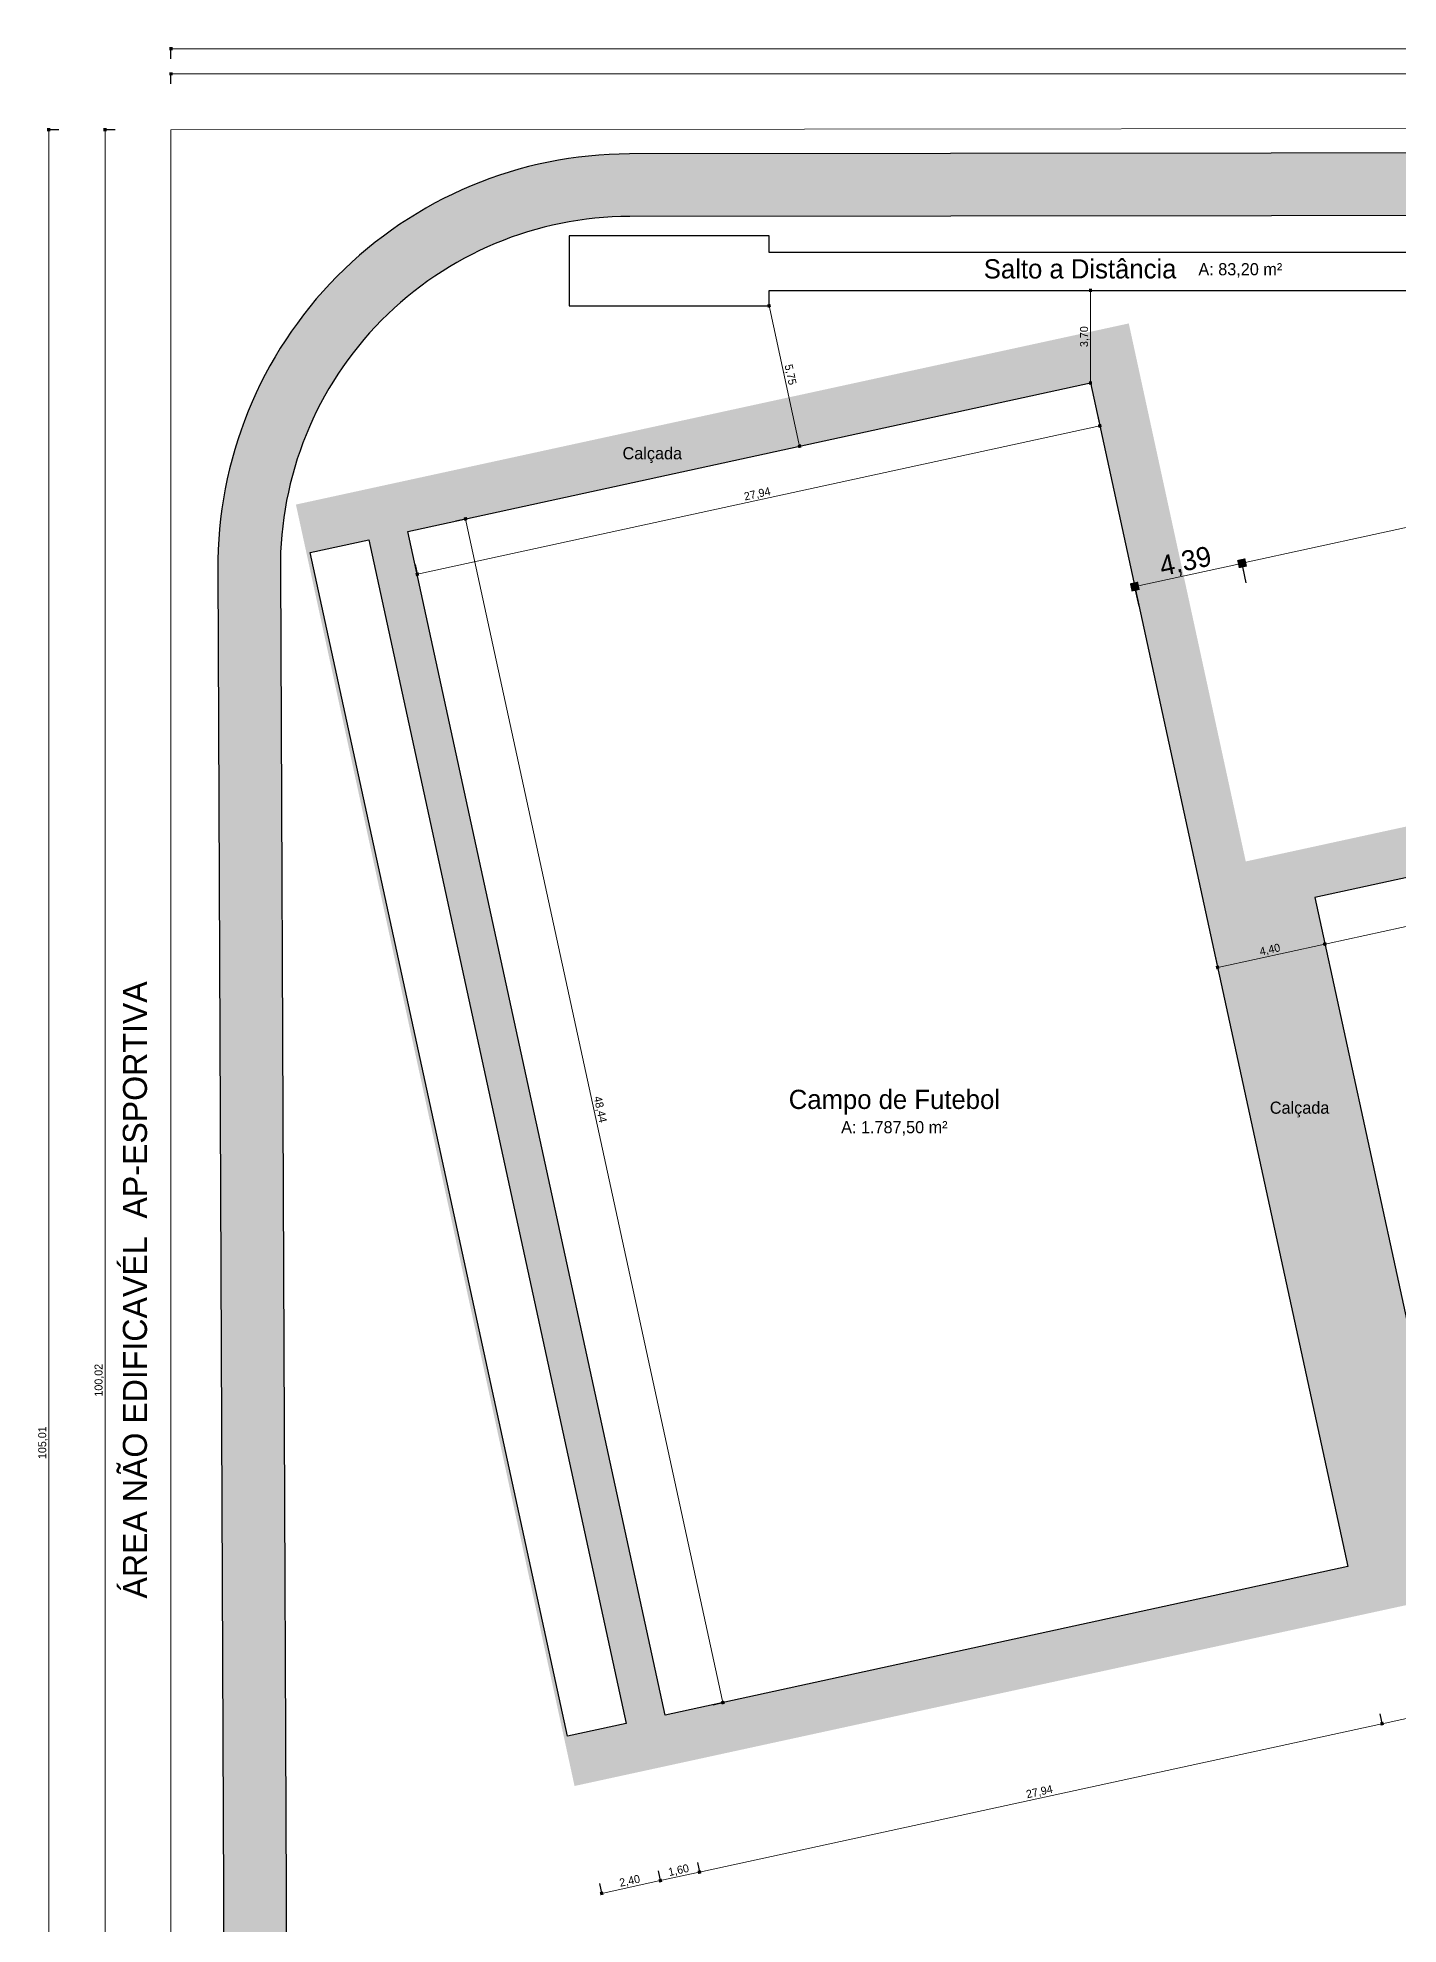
# Model space of a CAD drawing. Header units: millimetres. Extents: x 3006 to 6000, y 1661 to 3774.
# Drawn here: x 4611.7 to 4666.1, y 1860.9 to 1936.3 of the extents above; entities that cross this region are included whole.
import ezdxf

# ---------------------------------------------------------------- set-up
doc = ezdxf.new("R2010")
doc.units = ezdxf.units.MM
doc.header["$LTSCALE"] = 10
for name, color, linetype, lineweight in [('.10', 200, 'Continuous', 9), ('.30', 50, 'Continuous', 30), ('COTAS', 230, 'Continuous', 15)]:
    doc.layers.add(name, color=color, linetype=linetype, lineweight=lineweight)
doc.layers.add('.20 hachura', color=185, linetype='Continuous')
doc.layers.add('Escrita', color=34, linetype='Continuous')
doc.styles.add('Texto Wilian', font='himalaya.ttf')
doc.dimstyles.new('Cota 1-200 Exter WMJ', dxfattribs={"dimtxt": 0.32, "dimasz": 0.13, "dimexe": 0.05, "dimexo": 0.3, "dimgap": 0.03, "dimtad": 1, "dimzin": 1, "dimtxsty": 'Texto Wilian', "dimblk": 'BOXFILLED', "dimcen": 0, "dimclrd": 230, "dimclre": 230, "dimclrt": 104, "dimazin": 0, "dimtfac": 1, "dimtix": 1, "dimtmove": 0, "dimatfit": 3, "dimfxl": 0.4, "dimfxlon": 1, "dimlwd": 20, "dimarcsym": 2})
doc.dimstyles.new('Cota 1-500 Exter WMJ', dxfattribs={"dimtxt": 0.8, "dimasz": 0.33333, "dimexe": 0.05, "dimexo": 0.1, "dimgap": 0.002, "dimtad": 1, "dimzin": 1, "dimtxsty": 'Texto Wilian', "dimblk": 'BOXFILLED', "dimcen": 0, "dimclrd": 230, "dimclre": 230, "dimclrt": 104, "dimazin": 0, "dimtfac": 1, "dimtix": 1, "dimtmove": 0, "dimatfit": 3, "dimfxl": 0.8, "dimfxlon": 1, "dimlwd": 20, "dimarcsym": 1})

# ---------------------------------------------------------------- blocks, each defined once
blk = doc.blocks.new('_BoxFilled')
at = {"color": 0, "linetype": 'ByBlock', "lineweight": -2}
blk.add_line((-0.5, 0), (-1, 0), dxfattribs=at)
at = {"color": 0, "linetype": 'ByBlock'}
blk.add_solid([(-0.5, 0.5), (0.5, 0.5), (-0.5, -0.5), (0.5, -0.5)], dxfattribs=at)
blk = doc.blocks.new('*D820')
at = {"layer": 'COTAS', "color": 230, "lineweight": -2, "ltscale": 10, "transparency": 16777216}
for p, q in [((4617.012, 1934.496), (4617.012, 1934.946)), ((4735.012, 1934.496), (4735.012, 1934.946))]:
    blk.add_line(p, q, dxfattribs=at)
at = {"layer": 'COTAS', "color": 230, "linetype": 'Continuous', "lineweight": 20, "ltscale": 10, "transparency": 16777216}
blk.add_line((4617.142, 1934.896), (4734.882, 1934.896), dxfattribs=at)
at = {"layer": 'Defpoints', "color": 0, "ltscale": 10, "transparency": 16777216}
for p in [(4735.012, 1934.896), (4617.012, 1932.665), (4735.012, 1932.665)]:
    blk.add_point(p, dxfattribs=at)
at = {"layer": 'COTAS', "color": 230, "lineweight": 20, "ltscale": 10, "transparency": 16777216, "xscale": 0.13, "yscale": 0.13, "zscale": 0.13, "rotation": 180}
blk.add_blockref('_BoxFilled', (4617.012, 1934.896), dxfattribs=at)
at = {"layer": 'COTAS', "color": 230, "lineweight": 20, "ltscale": 10, "transparency": 16777216, "xscale": 0.13, "yscale": 0.13, "zscale": 0.13}
blk.add_blockref('_BoxFilled', (4735.012, 1934.896), dxfattribs=at)
at = {"layer": 'COTAS', "color": 104, "ltscale": 10, "transparency": 16777216, "insert": (4676.012, 1935.125), "char_height": 0.32, "attachment_point": 5, "style": 'Texto Wilian'}
blk.add_mtext('118,00', dxfattribs=at)
blk = doc.blocks.new('*D822')
at = {"layer": 'COTAS', "color": 230, "lineweight": -2, "ltscale": 10, "transparency": 16777216}
for p, q in [((4617.012, 1935.499), (4617.012, 1935.949)), ((4739.009, 1935.499), (4739.009, 1935.949))]:
    blk.add_line(p, q, dxfattribs=at)
at = {"layer": 'COTAS', "color": 230, "linetype": 'Continuous', "lineweight": 20, "ltscale": 10, "transparency": 16777216}
blk.add_line((4738.879, 1935.899), (4617.142, 1935.899), dxfattribs=at)
at = {"layer": 'Defpoints', "color": 0, "ltscale": 10, "transparency": 16777216}
for p in [(4617.012, 1935.899), (4617.012, 1931.156), (4739.009, 1931.267)]:
    blk.add_point(p, dxfattribs=at)
at = {"layer": 'COTAS', "color": 230, "lineweight": 20, "ltscale": 10, "transparency": 16777216, "xscale": 0.13, "yscale": 0.13, "zscale": 0.13, "rotation": 180}
blk.add_blockref('_BoxFilled', (4617.012, 1935.899), dxfattribs=at)
at = {"layer": 'COTAS', "color": 230, "lineweight": 20, "ltscale": 10, "transparency": 16777216, "xscale": 0.13, "yscale": 0.13, "zscale": 0.13}
blk.add_blockref('_BoxFilled', (4739.009, 1935.899), dxfattribs=at)
at = {"layer": 'COTAS', "color": 104, "ltscale": 10, "transparency": 16777216, "insert": (4678.011, 1936.128), "char_height": 0.32, "attachment_point": 5, "style": 'Texto Wilian'}
blk.add_mtext('122,00', dxfattribs=at)
blk = doc.blocks.new('*D824')
at = {"layer": 'COTAS', "color": 230, "lineweight": -2, "ltscale": 10, "transparency": 16777216}
for p, q in [((4614.777, 1932.661), (4614.327, 1932.661)), ((4614.777, 1832.645), (4614.327, 1832.645))]:
    blk.add_line(p, q, dxfattribs=at)
at = {"layer": 'COTAS', "color": 230, "linetype": 'Continuous', "lineweight": 20, "ltscale": 10, "transparency": 16777216}
blk.add_line((4614.377, 1832.775), (4614.377, 1932.531), dxfattribs=at)
at = {"layer": 'Defpoints', "color": 0, "ltscale": 10, "transparency": 16777216}
for p in [(4614.377, 1932.661), (4617.012, 1932.661), (4617.012, 1832.645)]:
    blk.add_point(p, dxfattribs=at)
at = {"layer": 'COTAS', "color": 230, "lineweight": 20, "ltscale": 10, "transparency": 16777216, "xscale": 0.13, "yscale": 0.13, "zscale": 0.13}
for p, rotation in [((4614.377, 1932.661), 90), ((4614.377, 1832.645), 270)]:
    blk.add_blockref('_BoxFilled', p, dxfattribs=dict(at, rotation=rotation))
at = {"layer": 'COTAS', "color": 104, "ltscale": 10, "transparency": 16777216, "insert": (4614.148, 1882.653), "char_height": 0.32, "attachment_point": 5, "rotation": 90, "style": 'Texto Wilian'}
blk.add_mtext('100,02', dxfattribs=at)
blk = doc.blocks.new('*D825')
at = {"layer": 'COTAS', "color": 230, "lineweight": -2, "ltscale": 10, "transparency": 16777216}
for p, q in [((4612.526, 1932.661), (4612.076, 1932.661)), ((4612.526, 1827.649), (4612.076, 1827.649))]:
    blk.add_line(p, q, dxfattribs=at)
at = {"layer": 'COTAS', "color": 230, "linetype": 'Continuous', "lineweight": 20, "ltscale": 10, "transparency": 16777216}
blk.add_line((4612.126, 1932.531), (4612.126, 1827.779), dxfattribs=at)
at = {"layer": 'Defpoints', "color": 0, "ltscale": 10, "transparency": 16777216}
for p in [(4617.012, 1932.661), (4612.126, 1827.649), (4617.012, 1827.649)]:
    blk.add_point(p, dxfattribs=at)
at = {"layer": 'COTAS', "color": 230, "lineweight": 20, "ltscale": 10, "transparency": 16777216, "xscale": 0.13, "yscale": 0.13, "zscale": 0.13}
for p, rotation in [((4612.126, 1932.661), 90), ((4612.126, 1827.649), 270)]:
    blk.add_blockref('_BoxFilled', p, dxfattribs=dict(at, rotation=rotation))
at = {"layer": 'COTAS', "color": 104, "ltscale": 10, "transparency": 16777216, "insert": (4611.896, 1880.155), "char_height": 0.32, "attachment_point": 5, "rotation": 90, "style": 'Texto Wilian'}
blk.add_mtext('105,01', dxfattribs=at)
blk = doc.blocks.new('*D832')
at = {"layer": 'COTAS', "color": 230, "lineweight": -2, "ltscale": 10, "transparency": 16777216}
for p, q in [((4628.402, 1917.013), (4628.842, 1917.109)), ((4638.695, 1869.677), (4639.134, 1869.773))]:
    blk.add_line(p, q, dxfattribs=at)
at = {"layer": 'COTAS', "color": 230, "linetype": 'Continuous', "lineweight": 20, "ltscale": 10, "transparency": 16777216}
blk.add_line((4639.058, 1869.889), (4628.82, 1916.971), dxfattribs=at)
at = {"layer": 'Defpoints', "color": 0, "ltscale": 10, "transparency": 16777216}
for p in [(4628.793, 1917.098), (4626.492, 1916.598), (4636.785, 1869.262)]:
    blk.add_point(p, dxfattribs=at)
at = {"layer": 'COTAS', "color": 230, "lineweight": 20, "ltscale": 10, "transparency": 16777216, "xscale": 0.13, "yscale": 0.13, "zscale": 0.13}
for p, rotation in [((4628.793, 1917.098), 102.2675681673662), ((4639.086, 1869.762), 282.2675681673662)]:
    blk.add_blockref('_BoxFilled', p, dxfattribs=dict(at, rotation=rotation))
at = {"layer": 'COTAS', "color": 104, "ltscale": 10, "transparency": 16777216, "insert": (4634.163, 1893.479), "char_height": 0.32, "attachment_point": 5, "rotation": 282.26757, "style": 'Texto Wilian'}
blk.add_mtext('48,44', dxfattribs=at)
blk = doc.blocks.new('*D833')
at = {"layer": 'COTAS', "color": 230, "linetype": 'Continuous', "lineweight": 20, "ltscale": 10, "transparency": 16777216}
blk.add_line((4626.992, 1914.909), (4654.035, 1920.789), dxfattribs=at)
at = {"layer": 'COTAS', "color": 230, "lineweight": -2, "ltscale": 10, "transparency": 16777216}
for p, q in [((4654.077, 1921.208), (4654.173, 1920.768)), ((4626.78, 1915.272), (4626.876, 1914.833))]:
    blk.add_line(p, q, dxfattribs=at)
at = {"layer": 'Defpoints', "color": 0, "ltscale": 10, "transparency": 16777216}
for p in [(4653.789, 1922.533), (4654.162, 1920.817), (4626.492, 1916.598)]:
    blk.add_point(p, dxfattribs=at)
at = {"layer": 'COTAS', "color": 230, "lineweight": 20, "ltscale": 10, "transparency": 16777216, "xscale": 0.13, "yscale": 0.13, "zscale": 0.13}
for p, rotation in [((4654.162, 1920.817), 12.26756816736607), ((4626.865, 1914.881), 192.2675681673661)]:
    blk.add_blockref('_BoxFilled', p, dxfattribs=dict(at, rotation=rotation))
at = {"layer": 'COTAS', "color": 104, "ltscale": 10, "transparency": 16777216, "insert": (4640.465, 1918.073), "char_height": 0.32, "attachment_point": 5, "rotation": 12.26757, "style": 'Texto Wilian'}
blk.add_mtext('27,94', dxfattribs=at)
blk = doc.blocks.new('*D834')
at = {"layer": 'COTAS', "color": 230, "lineweight": -2, "ltscale": 10, "transparency": 16777216}
for p, q in [((4687.515, 1905.798), (4687.61, 1905.358)), ((4663.076, 1900.484), (4663.171, 1900.044))]:
    blk.add_line(p, q, dxfattribs=at)
at = {"layer": 'COTAS', "color": 230, "linetype": 'Continuous', "lineweight": 20, "ltscale": 10, "transparency": 16777216}
blk.add_line((4687.473, 1905.38), (4663.288, 1900.121), dxfattribs=at)
at = {"layer": 'Defpoints', "color": 0, "ltscale": 10, "transparency": 16777216}
for p in [(4687.196, 1907.266), (4662.757, 1901.952), (4663.161, 1900.093)]:
    blk.add_point(p, dxfattribs=at)
at = {"layer": 'COTAS', "color": 230, "lineweight": 20, "ltscale": 10, "transparency": 16777216, "xscale": 0.13, "yscale": 0.13, "zscale": 0.13}
for p, rotation in [((4687.6, 1905.407), 12.26756816736207), ((4663.161, 1900.093), 192.267568167362)]:
    blk.add_blockref('_BoxFilled', p, dxfattribs=dict(at, rotation=rotation))
at = {"layer": 'COTAS', "color": 104, "ltscale": 10, "transparency": 16777216, "insert": (4675.332, 1902.974), "char_height": 0.32, "attachment_point": 5, "rotation": 12.26757, "style": 'Texto Wilian'}
blk.add_mtext('25,01', dxfattribs=at)
blk = doc.blocks.new('*D844')
at = {"layer": 'COTAS', "color": 230, "linetype": 'Continuous', "lineweight": 20, "ltscale": 10, "transparency": 16777216}
blk.add_line((4684.161, 1920.608), (4659.976, 1915.35), dxfattribs=at)
at = {"layer": 'COTAS', "color": 230, "lineweight": -2, "ltscale": 10, "transparency": 16777216}
for p, q in [((4684.373, 1920.245), (4684.278, 1920.685)), ((4659.934, 1914.931), (4659.839, 1915.371))]:
    blk.add_line(p, q, dxfattribs=at)
at = {"layer": 'Defpoints', "color": 0, "ltscale": 10, "transparency": 16777216}
for p in [(4659.849, 1915.322), (4687.196, 1907.266), (4662.757, 1901.952)]:
    blk.add_point(p, dxfattribs=at)
at = {"layer": 'COTAS', "color": 230, "lineweight": 20, "ltscale": 10, "transparency": 16777216, "xscale": 0.13, "yscale": 0.13, "zscale": 0.13}
for p, rotation in [((4684.288, 1920.636), 12.26756816736374), ((4659.849, 1915.322), 192.2675681673637)]:
    blk.add_blockref('_BoxFilled', p, dxfattribs=dict(at, rotation=rotation))
at = {"layer": 'COTAS', "color": 104, "ltscale": 10, "transparency": 16777216, "insert": (4672.02, 1918.203), "char_height": 0.32, "attachment_point": 5, "rotation": 12.26757, "style": 'Texto Wilian'}
blk.add_mtext('25,01', dxfattribs=at)
blk = doc.blocks.new('*D845')
at = {"layer": 'COTAS', "color": 230, "linetype": 'Continuous', "lineweight": 20, "ltscale": 10, "transparency": 16777216}
blk.add_line((4659.524, 1915.251), (4655.886, 1914.46), dxfattribs=at)
at = {"layer": 'COTAS', "color": 230, "lineweight": -2, "ltscale": 10, "transparency": 16777216}
for p, q in [((4660.019, 1914.54), (4659.839, 1915.371)), ((4655.73, 1913.607), (4655.549, 1914.438))]:
    blk.add_line(p, q, dxfattribs=at)
at = {"layer": 'Defpoints', "color": 0, "ltscale": 10, "transparency": 16777216}
for p in [(4655.56, 1914.389), (4655.918, 1912.745), (4662.757, 1901.952)]:
    blk.add_point(p, dxfattribs=at)
at = {"layer": 'COTAS', "color": 230, "lineweight": 20, "ltscale": 10, "transparency": 16777216, "xscale": 0.33333, "yscale": 0.33333, "zscale": 0.33333}
for p, rotation in [((4659.849, 1915.322), 12.26756816736374), ((4655.56, 1914.389), 192.2675681673637)]:
    blk.add_blockref('_BoxFilled', p, dxfattribs=dict(at, rotation=rotation))
at = {"layer": 'COTAS', "color": 104, "ltscale": 10, "transparency": 16777216, "insert": (4657.598, 1915.344), "char_height": 0.8, "attachment_point": 5, "rotation": 12.26757, "style": 'Texto Wilian'}
blk.add_mtext('4,39', dxfattribs=at)
blk = doc.blocks.new('*D851')
at = {"layer": 'COTAS', "color": 230, "linetype": 'Continuous', "lineweight": 20, "ltscale": 10, "transparency": 16777216}
blk.add_line((4669.61, 1869.823), (4665.575, 1868.945), dxfattribs=at)
at = {"layer": 'COTAS', "color": 230, "lineweight": -2, "ltscale": 10, "transparency": 16777216}
for p, q in [((4669.737, 1869.85), (4669.748, 1869.801)), ((4665.363, 1869.308), (4665.458, 1868.869))]:
    blk.add_line(p, q, dxfattribs=at)
at = {"layer": 'Defpoints', "color": 0, "ltscale": 10, "transparency": 16777216}
for p in [(4664.082, 1875.197), (4669.737, 1869.85), (4665.448, 1868.917)]:
    blk.add_point(p, dxfattribs=at)
at = {"layer": 'COTAS', "color": 230, "lineweight": 20, "ltscale": 10, "transparency": 16777216, "xscale": 0.13, "yscale": 0.13, "zscale": 0.13}
for p, rotation in [((4669.737, 1869.85), 12.26756816736686), ((4665.448, 1868.917), 192.2675681673669)]:
    blk.add_blockref('_BoxFilled', p, dxfattribs=dict(at, rotation=rotation))
at = {"layer": 'COTAS', "color": 104, "ltscale": 10, "transparency": 16777216, "insert": (4667.544, 1869.608), "char_height": 0.32, "attachment_point": 5, "rotation": 12.26757, "style": 'Texto Wilian'}
blk.add_mtext('4,40', dxfattribs=at)
blk = doc.blocks.new('*D852')
at = {"layer": 'COTAS', "color": 230, "linetype": 'Continuous', "lineweight": 20, "ltscale": 10, "transparency": 16777216}
blk.add_line((4665.321, 1868.89), (4638.277, 1863.009), dxfattribs=at)
at = {"layer": 'COTAS', "color": 230, "lineweight": -2, "ltscale": 10, "transparency": 16777216}
for p, q in [((4665.363, 1869.308), (4665.458, 1868.869)), ((4638.065, 1863.373), (4638.161, 1862.933))]:
    blk.add_line(p, q, dxfattribs=at)
at = {"layer": 'Defpoints', "color": 0, "ltscale": 10, "transparency": 16777216}
for p in [(4664.082, 1875.197), (4636.785, 1869.262), (4638.15, 1862.982)]:
    blk.add_point(p, dxfattribs=at)
at = {"layer": 'COTAS', "color": 230, "lineweight": 20, "ltscale": 10, "transparency": 16777216, "xscale": 0.13, "yscale": 0.13, "zscale": 0.13}
for p, rotation in [((4665.448, 1868.917), 12.26756816736686), ((4638.15, 1862.982), 192.2675681673669)]:
    blk.add_blockref('_BoxFilled', p, dxfattribs=dict(at, rotation=rotation))
at = {"layer": 'COTAS', "color": 104, "ltscale": 10, "transparency": 16777216, "insert": (4651.75, 1866.174), "char_height": 0.32, "attachment_point": 5, "rotation": 12.26757, "style": 'Texto Wilian'}
blk.add_mtext('27,94', dxfattribs=at)
blk = doc.blocks.new('*D853')
at = {"layer": 'COTAS', "color": 230, "lineweight": -2, "ltscale": 10, "transparency": 16777216}
for p, q in [((4636.502, 1863.033), (4636.597, 1862.593)), ((4638.065, 1863.373), (4638.161, 1862.933))]:
    blk.add_line(p, q, dxfattribs=at)
at = {"layer": 'COTAS', "color": 230, "linetype": 'Continuous', "lineweight": 20, "ltscale": 10, "transparency": 16777216}
blk.add_line((4638.023, 1862.954), (4636.714, 1862.669), dxfattribs=at)
at = {"layer": 'Defpoints', "color": 0, "ltscale": 10, "transparency": 16777216}
for p in [(4635.68, 1866.812), (4637.243, 1867.152), (4636.587, 1862.642)]:
    blk.add_point(p, dxfattribs=at)
at = {"layer": 'COTAS', "color": 230, "lineweight": 20, "ltscale": 10, "transparency": 16777216, "xscale": 0.13, "yscale": 0.13, "zscale": 0.13}
for p, rotation in [((4636.587, 1862.642), 192.2675681673669), ((4638.15, 1862.982), 12.26756816736686)]:
    blk.add_blockref('_BoxFilled', p, dxfattribs=dict(at, rotation=rotation))
at = {"layer": 'COTAS', "color": 104, "ltscale": 10, "transparency": 16777216, "insert": (4637.32, 1863.036), "char_height": 0.32, "attachment_point": 5, "rotation": 12.26757, "style": 'Texto Wilian'}
blk.add_mtext('1,60', dxfattribs=at)
blk = doc.blocks.new('*D854')
at = {"layer": 'COTAS', "color": 230, "lineweight": -2, "ltscale": 10, "transparency": 16777216}
for p, q in [((4636.502, 1863.033), (4636.597, 1862.593)), ((4634.156, 1862.523), (4634.252, 1862.083))]:
    blk.add_line(p, q, dxfattribs=at)
at = {"layer": 'COTAS', "color": 230, "linetype": 'Continuous', "lineweight": 20, "ltscale": 10, "transparency": 16777216}
blk.add_line((4636.46, 1862.614), (4634.369, 1862.16), dxfattribs=at)
at = {"layer": 'Defpoints', "color": 0, "ltscale": 10, "transparency": 16777216}
for p in [(4635.221, 1868.922), (4632.876, 1868.412), (4634.241, 1862.132)]:
    blk.add_point(p, dxfattribs=at)
at = {"layer": 'COTAS', "color": 230, "lineweight": 20, "ltscale": 10, "transparency": 16777216, "xscale": 0.13, "yscale": 0.13, "zscale": 0.13}
for p, rotation in [((4636.587, 1862.642), 12.26756816736686), ((4634.241, 1862.132), 192.2675681673669)]:
    blk.add_blockref('_BoxFilled', p, dxfattribs=dict(at, rotation=rotation))
at = {"layer": 'COTAS', "color": 104, "ltscale": 10, "transparency": 16777216, "insert": (4635.365, 1862.611), "char_height": 0.32, "attachment_point": 5, "rotation": 12.26757, "style": 'Texto Wilian'}
blk.add_mtext('2,40', dxfattribs=at)
blk = doc.blocks.new('*D901')
at = {"layer": 'COTAS', "color": 230, "lineweight": -2, "ltscale": 10, "transparency": 16777216}
for p, q in [((4653.789, 1926.235), (4653.839, 1926.235)), ((4653.789, 1922.533), (4653.839, 1922.533))]:
    blk.add_line(p, q, dxfattribs=at)
at = {"layer": 'COTAS', "color": 230, "linetype": 'Continuous', "lineweight": 20, "ltscale": 10, "transparency": 16777216}
blk.add_line((4653.789, 1922.663), (4653.789, 1926.105), dxfattribs=at)
at = {"layer": 'Defpoints', "color": 0, "ltscale": 10, "transparency": 16777216}
for p in [(4653.789, 1926.235), (4653.789, 1926.235), (4653.789, 1922.533)]:
    blk.add_point(p, dxfattribs=at)
at = {"layer": 'COTAS', "color": 230, "lineweight": 20, "ltscale": 10, "transparency": 16777216, "xscale": 0.13, "yscale": 0.13, "zscale": 0.13}
for p, rotation in [((4653.789, 1926.235), 90), ((4653.789, 1922.533), 270)]:
    blk.add_blockref('_BoxFilled', p, dxfattribs=dict(at, rotation=rotation))
at = {"layer": 'COTAS', "color": 104, "ltscale": 10, "transparency": 16777216, "insert": (4653.56, 1924.384), "char_height": 0.32, "attachment_point": 5, "rotation": 90, "style": 'Texto Wilian'}
blk.add_mtext('3,70', dxfattribs=at)
blk = doc.blocks.new('*D902')
at = {"layer": 'COTAS', "color": 230, "lineweight": -2, "ltscale": 10, "transparency": 16777216}
for p, q in [((4640.933, 1925.62), (4640.982, 1925.631)), ((4642.154, 1920.003), (4642.203, 1920.014))]:
    blk.add_line(p, q, dxfattribs=at)
at = {"layer": 'COTAS', "color": 230, "linetype": 'Continuous', "lineweight": 20, "ltscale": 10, "transparency": 16777216}
blk.add_line((4640.96, 1925.493), (4642.126, 1920.13), dxfattribs=at)
at = {"layer": 'Defpoints', "color": 0, "ltscale": 10, "transparency": 16777216}
for p in [(4640.933, 1925.62), (4642.154, 1920.003), (4642.154, 1920.003)]:
    blk.add_point(p, dxfattribs=at)
at = {"layer": 'COTAS', "color": 230, "lineweight": 20, "ltscale": 10, "transparency": 16777216, "xscale": 0.13, "yscale": 0.13, "zscale": 0.13}
for p, rotation in [((4640.933, 1925.62), 102.2675681673625), ((4642.154, 1920.003), 282.2675681673625)]:
    blk.add_blockref('_BoxFilled', p, dxfattribs=dict(at, rotation=rotation))
at = {"layer": 'COTAS', "color": 104, "ltscale": 10, "transparency": 16777216, "insert": (4641.767, 1922.861), "char_height": 0.32, "attachment_point": 5, "rotation": 282.26757, "style": 'Texto Wilian'}
blk.add_mtext('5,75', dxfattribs=at)
blk = doc.blocks.new('*D906')
at = {"layer": 'COTAS', "color": 230, "lineweight": -2, "ltscale": 10, "transparency": 16777216}
for p, q in [((4663.076, 1900.484), (4663.171, 1900.044)), ((4658.787, 1899.551), (4658.882, 1899.112))]:
    blk.add_line(p, q, dxfattribs=at)
at = {"layer": 'COTAS', "color": 230, "linetype": 'Continuous', "lineweight": 20, "ltscale": 10, "transparency": 16777216}
blk.add_line((4663.034, 1900.066), (4658.999, 1899.188), dxfattribs=at)
at = {"layer": 'Defpoints', "color": 0, "ltscale": 10, "transparency": 16777216}
for p in [(4662.757, 1901.952), (4658.467, 1901.019), (4658.871, 1899.16)]:
    blk.add_point(p, dxfattribs=at)
at = {"layer": 'COTAS', "color": 230, "lineweight": 20, "ltscale": 10, "transparency": 16777216, "xscale": 0.13, "yscale": 0.13, "zscale": 0.13}
for p, rotation in [((4663.161, 1900.093), 12.26756816736606), ((4658.871, 1899.16), 192.2675681673661)]:
    blk.add_blockref('_BoxFilled', p, dxfattribs=dict(at, rotation=rotation))
at = {"layer": 'COTAS', "color": 104, "ltscale": 10, "transparency": 16777216, "insert": (4660.967, 1899.851), "char_height": 0.32, "attachment_point": 5, "rotation": 12.26757, "style": 'Texto Wilian'}
blk.add_mtext('4,40', dxfattribs=at)

msp = doc.modelspace()

# ---------------------------------------------------------------- hatches: boundary and pattern name
at = {"layer": '.20 hachura'}
h = msp.add_hatch(dxfattribs=at)
h.set_pattern_fill('GOST_WOOD', color=185, scale=0.1)
h.set_pattern_definition([(90, (200, 0), (0.6, -4e-17), [1, -0.2]), (90, (200.2, -0.2), (0.6, -4e-17), [0.6, -0.15, 0.3, -0.15]), (90, (200.4, -0.5), (0.6, -4e-17), [1, -0.2])])
h.paths.add_polyline_path([(4712.352, 1931.77), (4635.355, 1931.693, 0.416128), (4618.89, 1915.051), (4619.131, 1859.017, 0.412301), (4635.665, 1842.659), (4712.662, 1842.736, 0.416128), (4729.127, 1859.378), (4728.886, 1915.412, 0.412301)])
h.paths.add_polyline_path([(4712.358, 1929.27, -0.412301), (4726.386, 1915.39), (4726.627, 1859.356, -0.416128), (4712.657, 1845.236), (4635.66, 1845.159, -0.412301), (4621.631, 1859.039), (4621.39, 1915.073, -0.416128), (4635.361, 1929.193)], flags=16)
h = msp.add_hatch(dxfattribs=at)
h.set_pattern_fill('AR-HBONE', color=185, scale=0.0015)
edge = h.paths.add_edge_path(flags=16)
edge.add_line((4678.969, 1852.053), (4678.312, 1855.078))
edge.add_line((4678.312, 1855.078), (4673.191, 1853.964))
edge.add_line((4673.191, 1853.964), (4662.757, 1901.952))
edge.add_line((4662.757, 1901.952), (4687.196, 1907.266))
edge.add_line((4687.196, 1907.266), (4697.63, 1859.278))
edge.add_line((4697.63, 1859.278), (4692.51, 1858.165))
edge.add_line((4692.51, 1858.165), (4693.167, 1855.14))
edge.add_line((4693.167, 1855.14), (4691.702, 1854.822))
edge.add_arc((4684.178, 1862.289), 10.6, 298.03291, 315.2149, ccw=False)
edge.add_line((4689.16, 1852.932), (4689.496, 1851.387))
edge.add_line((4689.496, 1851.387), (4689.907, 1851.476))
edge.add_line((4689.907, 1851.476), (4689.938, 1851.329))
edge.add_line((4689.938, 1851.329), (4683.489, 1849.927))
edge.add_line((4683.489, 1849.927), (4683.457, 1850.074))
edge.add_line((4683.457, 1850.074), (4683.868, 1850.163))
edge.add_line((4683.868, 1850.163), (4683.532, 1851.709))
edge.add_arc((4684.178, 1862.289), 10.6, 249.32023, 266.50223, ccw=False)
edge.add_line((4680.435, 1852.372), (4678.969, 1852.053))
h.paths.add_polyline_path([(4664.082, 1875.197), (4636.785, 1869.262), (4626.492, 1916.598), (4653.789, 1922.533)], flags=16)
h.paths.add_polyline_path([(4694.355, 1893.165), (4688.554, 1919.842), (4702.137, 1922.795), (4707.938, 1896.119)], flags=16)
h.paths.add_polyline_path([(4635.221, 1868.922), (4632.876, 1868.412), (4622.583, 1915.748), (4624.928, 1916.258)], flags=16)
edge = h.paths.add_edge_path()
edge.add_line((4671.683, 1851.488), (4674.509, 1851.488))
edge.add_line((4674.509, 1851.488), (4674.509, 1847.908))
edge.add_line((4674.509, 1847.908), (4684.178, 1847.908))
edge.add_arc((4684.178, 1862.289), 14.381, 270, 296.60479)
edge.add_arc((4684.178, 1862.289), 14.381, 296.60479, 328.55021)
edge.add_line((4696.447, 1854.786), (4700.98, 1855.771))
edge.add_line((4700.98, 1855.771), (4701, 1855.758))
edge.add_line((4701, 1855.758), (4702.255, 1854.936))
edge.add_line((4702.255, 1854.936), (4703.186, 1856.359))
edge.add_line((4703.186, 1856.359), (4703.31, 1856.278))
edge.add_line((4703.31, 1856.278), (4705.581, 1856.772))
edge.add_line((4705.581, 1856.772), (4701.002, 1877.827))
edge.add_line((4701.002, 1877.827), (4700.709, 1877.764))
edge.add_line((4700.709, 1877.764), (4698.733, 1886.851))
edge.add_line((4698.733, 1886.851), (4699.026, 1886.915))
edge.add_line((4699.026, 1886.915), (4697.943, 1891.899))
edge.add_line((4697.943, 1891.899), (4712.076, 1894.972))
edge.add_line((4712.076, 1894.972), (4705.228, 1926.464))
edge.add_line((4705.228, 1926.464), (4685.978, 1922.278))
edge.add_line((4685.978, 1922.278), (4688.725, 1909.645))
edge.add_line((4688.725, 1909.645), (4674.551, 1906.563))
edge.add_line((4674.551, 1906.563), (4659.997, 1903.398))
edge.add_line((4659.997, 1903.398), (4655.319, 1924.913))
edge.add_line((4655.319, 1924.913), (4622.012, 1917.67))
edge.add_line((4622.012, 1917.67), (4633.154, 1866.426))
edge.add_line((4633.154, 1866.426), (4666.842, 1873.751))
edge.add_line((4666.842, 1873.751), (4671.683, 1851.488))

# ---------------------------------------------------------------- linework, layer by layer
at = {"layer": '.10', "color": 200, "lineweight": 9}
for p, q in [((4617.012, 1932.661), (4617.009, 1835.869)), ((4739.009, 1932.773), (4617.012, 1932.661))]:
    msp.add_line(p, q, dxfattribs=at)
at = {"layer": '.30', "color": 50, "lineweight": 30}
for points in [[(4728.886, 1915.412, 0.412301), (4712.352, 1931.77), (4635.355, 1931.693, 0.416128), (4618.89, 1915.051), (4619.131, 1859.017, 0.412301), (4635.665, 1842.659), (4712.662, 1842.736, 0.416128), (4729.127, 1859.378)], [(4726.386, 1915.39, 0.412301), (4712.358, 1929.27), (4635.361, 1929.193, 0.416128), (4621.39, 1915.073), (4621.631, 1859.039, 0.412301), (4635.66, 1845.159), (4712.657, 1845.236, 0.416128), (4726.627, 1859.356)]]:
    msp.add_lwpolyline(points, format="xyb", close=True, dxfattribs=at)
for points in [[(4680.933, 1926.235), (4680.933, 1927.755), (4640.933, 1927.755), (4640.933, 1928.42), (4632.933, 1928.42), (4632.933, 1925.62), (4640.933, 1925.62), (4640.933, 1926.235)], [(4636.785, 1869.262), (4626.492, 1916.598), (4653.789, 1922.533), (4664.082, 1875.197)], [(4624.928, 1916.258), (4635.221, 1868.922), (4632.876, 1868.412), (4622.583, 1915.748)]]:
    msp.add_lwpolyline(points, close=True, dxfattribs=at)
msp.add_lwpolyline([(4662.757, 1901.952), (4673.191, 1853.964), (4678.312, 1855.078), (4678.969, 1852.053), (4680.435, 1852.372), (4678.545, 1861.064), (4689.812, 1863.514), (4691.702, 1854.822), (4693.167, 1855.14), (4692.51, 1858.165), (4697.63, 1859.278), (4687.196, 1907.266), (4662.757, 1901.952)], dxfattribs=at)

# ---------------------------------------------------------------- texts
at = {"layer": 'Escrita', "style": 'Texto Wilian'}
for s, height, p in [('Salto a Distância  ', 0.768, (4649.52, 1926.712)), ('A: 83,20 m²', 0.48521, (4658.103, 1926.839)), ('Calçada', 0.4852, (4635.074, 1919.478)), ('Campo de Futebol ', 0.768, (4641.72, 1893.5)), ('Calçada', 0.4852, (4660.959, 1893.309)), ('A: 1.787,50 m²', 0.48521, (4643.816, 1892.529))]:
    msp.add_text(s, height=height, dxfattribs=at).set_placement(p)
msp.add_text('ÁREA NÃO EDIFICAVÉL  AP-ESPORTIVA', height=0.96, rotation=90, dxfattribs=at).set_placement((4616.053, 1873.922))

# ---------------------------------------------------------------- dimensions: what is measured, and where the dimension line sits
at = {"layer": 'COTAS', "ltscale": 10}
for base, p1, p2, picture, middle in [((4617.012, 1935.899), (4739.009, 1931.267), (4617.012, 1931.156), '*D822', (4678.011, 1936.128)), ((4735.012, 1934.896), (4617.012, 1932.665), (4735.012, 1932.665), '*D820', (4676.012, 1935.125))]:
    dim = msp.add_linear_dim(base=base, p1=p1, p2=p2, dimstyle='Cota 1-200 Exter WMJ', dxfattribs=at)
    dim.commit()
    dim.dimension.update_dxf_attribs({"geometry": picture, "text_midpoint": middle})
for base, p1, p2, angle, picture, middle in [((4612.126, 1827.649), (4617.012, 1932.661), (4617.012, 1827.649), 90, '*D825', (4611.896, 1880.155)), ((4614.377, 1932.661), (4617.012, 1832.645), (4617.012, 1932.661), 90, '*D824', (4614.148, 1882.653)), ((4653.789, 1926.235), (4653.789, 1922.533), (4653.789, 1926.235), 90, '*D901', (4653.56, 1924.384)), ((4659.849, 1915.322), (4687.196, 1907.266), (4662.757, 1901.952), 192.26757, '*D844', (4672.02, 1918.203)), ((4638.1502, 1862.9818), (4664.0821, 1875.1975), (4636.7846, 1869.2619), 12.26757, '*D852', (4651.7502, 1866.1737)), ((4634.241, 1862.132), (4635.221, 1868.922), (4632.876, 1868.412), 12.26757, '*D854', (4635.365, 1862.611))]:
    dim = msp.add_linear_dim(base=base, p1=p1, p2=p2, angle=angle, dimstyle='Cota 1-200 Exter WMJ', dxfattribs=at)
    dim.commit()
    dim.dimension.update_dxf_attribs({"geometry": picture, "text_midpoint": middle})
for p1, p2, distance, picture, middle in [((4640.933, 1925.62), (4642.154, 1920.003), 0, '*D902', (4641.767, 1922.861)), ((4626.4918, 1916.5977), (4653.7892, 1922.5333), -1.7564, '*D833', (4640.465, 1918.0732)), ((4636.785, 1869.262), (4626.492, 1916.598), -2.355, '*D832', (4634.163, 1893.479)), ((4687.196, 1907.266), (4662.757, 1901.952), 1.902, '*D834', (4675.332, 1902.974))]:
    dim = msp.add_aligned_dim(p1=p1, p2=p2, distance=distance, dimstyle='Cota 1-200 Exter WMJ', dxfattribs=at)
    dim.commit()
    dim.dimension.update_dxf_attribs({"geometry": picture, "text_midpoint": middle})
dim = msp.add_linear_dim(base=(4655.56, 1914.389), p1=(4662.757, 1901.952), p2=(4655.918, 1912.745), angle=192.26757, dimstyle='Cota 1-500 Exter WMJ', override={"dimtmove": 1}, dxfattribs=at)
dim.commit()
dim.dimension.update_dxf_attribs({"geometry": '*D845', "text_midpoint": (4657.598, 1915.344)})
dim = msp.add_aligned_dim(p1=(4662.757, 1901.952), p2=(4658.467, 1901.019), distance=1.902, text='4,40', dimstyle='Cota 1-200 Exter WMJ', dxfattribs=at)
dim.commit()
dim.dimension.update_dxf_attribs({"geometry": '*D906', "text_midpoint": (4660.967, 1899.851)})
dim = msp.add_linear_dim(base=(4665.448, 1868.917), p1=(4669.737, 1869.85), p2=(4664.082, 1875.197), angle=12.26757, text='4,40', dimstyle='Cota 1-200 Exter WMJ', dxfattribs=at)
dim.commit()
dim.dimension.update_dxf_attribs({"geometry": '*D851', "text_midpoint": (4667.544, 1869.608)})
dim = msp.add_linear_dim(base=(4636.587, 1862.642), p1=(4637.243, 1867.152), p2=(4635.68, 1866.812), angle=12.26757, dimstyle='Cota 1-200 Exter WMJ', dxfattribs=at)
dim.commit()
dim.dimension.update_dxf_attribs({"geometry": '*D853', "text_midpoint": (4637.368, 1862.812), "dimtype": 160})

doc.saveas('drawing.dxf')
